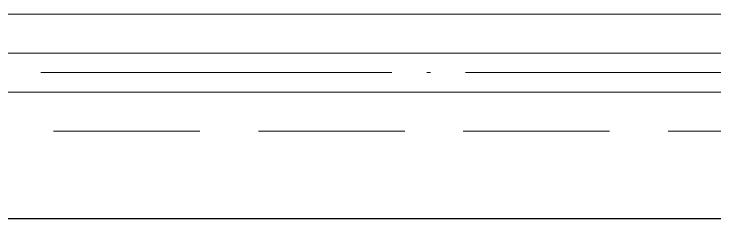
# Model space of a CAD drawing. Extents: x 27938 to 1042331, y -235042 to 1535213.
# Drawn here: x 700699 to 701897, y 364574 to 364924 of the extents above; entities that cross this region are included whole.
import ezdxf

# ---------------------------------------------------------------- set-up
doc = ezdxf.new("R2010")
doc.units = 0
doc.header["$LTSCALE"] = 1000
doc.header["$MEASUREMENT"] = 0
doc.linetypes.add('DASH', pattern=[0.35, 0.25, -0.1])
doc.linetypes.add('DOTE', pattern=[2.42, 2, -0.2, 0.02, -0.2])
doc.layers.add('3.5方案汇报，与郭总、侯月琴确定户型_t8$0$2020.03.04 -1安徽标准化洋房户型(UA）_t8_t8$0$看线', color=154, linetype='Continuous')
doc.layers.add('看线', color=251, linetype='Continuous')
for name, color, linetype, lineweight in [('DOTE', 19, 'DOTE', 9), ('平面-栏杆', 135, 'Continuous', 15), ('平面-看线', 45, 'Continuous', 15)]:
    doc.layers.add(name, color=color, linetype=linetype, lineweight=lineweight)

# ---------------------------------------------------------------- blocks, each defined once
blk = doc.blocks.new('GFDGDGRDGRDG')
at = {"layer": 'DOTE', "linetype": 'DOTE', "ltscale": 0.3}
blk.add_line((573593.7, 362558.3), (626393.7, 362558.3), dxfattribs=at)

msp = doc.modelspace()

# ---------------------------------------------------------------- linework, layer by layer
at = {"layer": '平面-栏杆', "color": 8}
for points in [[(698666.6, 364857.1), (703166.6, 364857.1)], [(698666.6, 364790.4), (703166.6, 364790.4)]]:
    msp.add_lwpolyline(points, dxfattribs=at)
at = {"layer": '平面-看线', "color": 8}
msp.add_lwpolyline([(698666.6, 364923.7), (703166.6, 364923.7)], dxfattribs=at)
at = {"layer": '平面-看线', "color": 8, "linetype": 'DASH'}
msp.add_lwpolyline([(698666.6, 364723.7), (703166.6, 364723.7)], dxfattribs=at)
at = {"layer": '看线', "color": 8, "ltscale": 0.5}
msp.add_lwpolyline([(703166.6, 364573.7), (698666.6, 364573.7)], dxfattribs=at)

# ---------------------------------------------------------------- block references
at = {"layer": '3.5方案汇报，与郭总、侯月琴确定户型_t8$0$2020.03.04 -1安徽标准化洋房户型(UA）_t8_t8$0$看线', "ltscale": 10}
msp.add_blockref('GFDGDGRDGRDG', (106822.9, 2265.4), dxfattribs=at)

doc.saveas('drawing.dxf')
